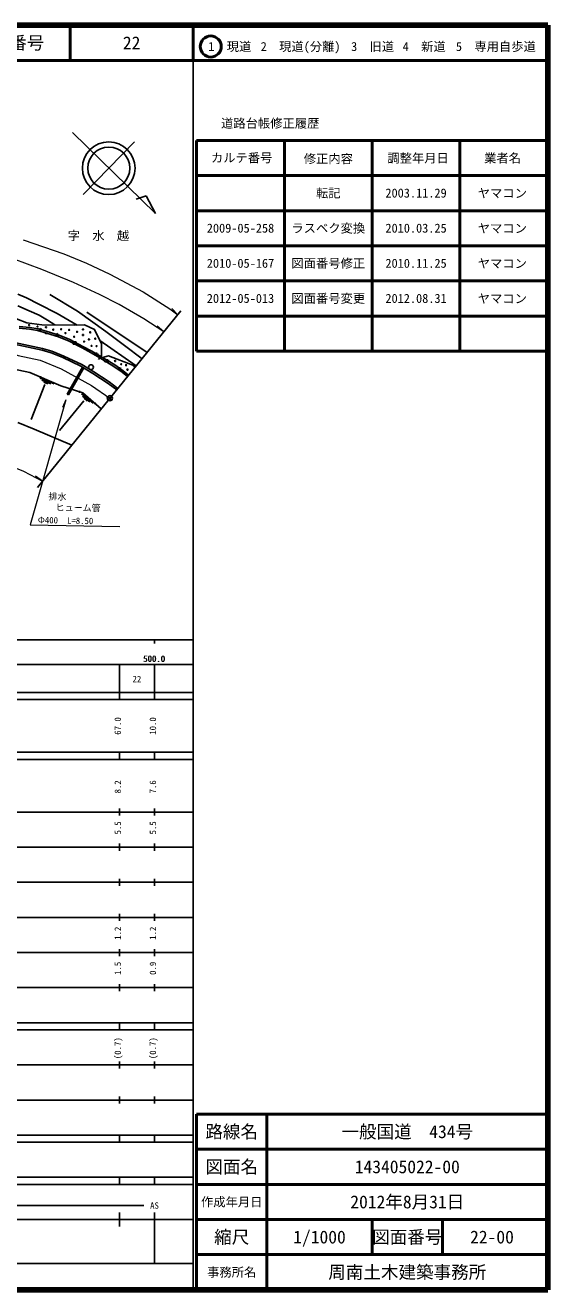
# Model space of a CAD drawing. Units: millimetres at full size, sheet at 1:1000; details may follow other scales. Extents: x 40000 to 680000, y 20000 to 380000.
# Drawn here: x 531200 to 680000, y 20000 to 380000 of the extents above; entities that cross this region are included whole.
import ezdxf
from ezdxf.enums import TextEntityAlignment as Align

# ---------------------------------------------------------------- set-up
doc = ezdxf.new("R2010")
doc.units = ezdxf.units.MM
doc.header["$LTSCALE"] = 1000
doc.header["$PDMODE"] = 32
doc.header["$PDSIZE"] = 500
doc.linetypes.add('CHAIN', pattern=[18.5, 12, -1.5, 3.5, -1.5])
for name, color, linetype, lineweight in [('M-BGD', 7, 'Continuous', 25), ('M-BMK', 2, 'CHAIN', 13), ('M-BMK-OTRS', 5, 'Continuous', 25), ('M-BMK-SRVR', 3, 'Continuous', 25), ('M-STR-HTXT', 7, 'Continuous', 13), ('M-TTL', 2, 'Continuous', 140), ('M-TTL-BAND', 7, 'Continuous', 25), ('M-TTL-FRAM', 2, 'Continuous', 50), ('M-TTL-LINE', 7, 'Continuous', 50)]:
    doc.layers.add(name, color=color, linetype=linetype, lineweight=lineweight)
for name, color, linetype in [('M-BMK-HTXT', 7, 'Continuous'), ('M-OTRS', 6, 'Continuous'), ('M-TTL-TXT', 7, 'Continuous')]:
    doc.layers.add(name, color=color, linetype=linetype)
doc.styles.add('ＭＳ ゴシック', font='')
doc.styles.get('ＭＳ ゴシック').set_extended_font_data('MS Gothic')

msp = doc.modelspace()

# ---------------------------------------------------------------- hatches: boundary and pattern name
at = {"layer": 'M-BGD'}
for points in [[(537608, 292246), (536657, 292521, 0.82183)], [(531321, 289018), (531714, 288935, 0.4608), (531566, 289206, 0.4608)], [(545468, 289129), (544595, 289597, 0.82183)], [(539322, 286969), (539694, 286817, 0.4608), (539597, 287110, 0.4608)], [(554368, 284123), (553523, 284640, 0.82183)], [(547415, 283302), (547759, 283094, 0.4608), (547708, 283399, 0.4608)], [(555315, 278257), (555636, 278015, 0.4608), (555617, 278324, 0.4608)]]:
    msp.add_hatch(color=256, dxfattribs=at).paths.add_polyline_path(points)

# ---------------------------------------------------------------- linework, layer by layer
for p, q in [((548693, 298356), (565902, 286855)), ((535891, 293544), (535122, 293184)), ((535686, 292980), (535326, 293748)), ((540708, 292061), (539909, 291773)), ((540452, 291518), (540165, 292316)), ((545921, 289752), (545085, 289608)), ((545575, 289262), (545431, 290098)), ((552426, 290262), (562770, 283005)), ((551936, 286496), (551100, 286353)), ((551590, 286006), (551446, 286843)), ((555114, 284582), (554278, 284438)), ((554768, 284092), (554624, 284928)), ((547503, 282663), (543117, 275005)), ((547844, 282453), (543464, 274806)), ((558548, 282351), (557712, 282207)), ((558202, 281861), (558058, 282697)), ((536728, 277735), (532917, 267785)), ((535424, 279491), (539388, 277898)), ((535942, 278960), (538433, 277958)), ((536529, 278400), (537657, 277947)), ((543117, 275005), (543464, 274806)), ((547198, 275111), (550501, 272401)), ((547532, 274448), (549608, 272745)), ((547925, 273738), (548865, 272967)), ((547914, 273044), (540944, 264611))]:
    msp.add_line(p, q, dxfattribs=at)
for points in [[(529050, 303407), (531535, 302431), (535080, 300564), (540329, 297942), (545994, 294641)], [(538239, 303362), (546036, 298614), (554168, 292834), (559487, 288835), (564458, 285080)], [(539649, 294702), (537571, 296069), (535155, 297470), (532335, 298694), (529107, 300119)], [(552074, 284879), (552917, 286028), (552871, 289324), (550948, 293369), (548048, 294705), (545279, 294619), (535935, 294757), (531611, 295243), (528690, 296455)], [(552845, 270803), (547576, 275379), (541312, 277331), (532507, 281118), (491510, 289821), (483938, 291283), (475795, 292513), (469675, 293305), (467121, 293607), (464798, 293700), (462034, 293839), (459294, 293932), (451421, 293740), (426100, 292948), (417695, 292518), (384637, 289655), (378525, 289132), (372457, 288779), (358574, 287795), (349603, 287351), (337092, 285569), (325884, 281889), (329586, 258599)], [(560330, 279991), (558764, 281219), (556420, 282874), (552439, 285299), (549924, 286786), (547374, 288122), (543663, 290090), (540693, 291273), (537252, 292348), (534722, 293067), (532446, 293472), (529419, 293729)], [(560639, 280385), (559063, 281620), (556695, 283292), (552697, 285728), (550168, 287223), (547608, 288564), (543874, 290544), (540861, 291745), (537395, 292827), (534835, 293555), (532511, 293969), (529498, 294224)], [(528058, 289199), (532004, 288362), (535989, 287462), (538580, 286725), (541937, 285379), (547026, 282957), (550425, 280865), (554780, 278031), (557256, 276192)], [(528162, 289688), (532111, 288851), (536112, 287947), (538741, 287199), (542138, 285837), (547265, 283397), (550693, 281288), (555066, 278442), (557554, 276593)], [(553240, 285397), (554886, 285901), (561842, 283278), (562471, 282638)], [(544419, 260444), (533765, 265049), (529056, 266887)]]:
    msp.add_lwpolyline(points, dxfattribs=at)
for centre, radius in [((532287, 294647), 150), ((534713, 294216), 150), ((537097, 294031), 150), ((539173, 293333), 150), ((541417, 293451), 150), ((542628, 292355), 150), ((543702, 293268), 150), ((545964, 292720), 150), ((547633, 293405), 150), ((547633, 291829), 150), ((549689, 292583), 150), ((545119, 291327), 150), ((547953, 289957), 150), ((549357, 290548), 150), ((550078, 288723), 150), ((551138, 290781), 150), ((551517, 288655), 150), ((556770, 284411), 150), ((549911, 282671), 700), ((558531, 283486), 150), ((559936, 283228), 150), ((560310, 281943), 150), ((535529, 279818), 150), ((546644, 275669), 150), ((551077, 272339), 150)]:
    msp.add_circle(centre, radius, dxfattribs=at)
at = {"layer": 'M-BMK'}
msp.add_lwpolyline([(265256, 268421), (286626, 278760), (292784, 281650), (301066, 284627), (310741, 287140), (317358, 288338), (324750, 288841), (360263, 291600), (377280, 292726), (428176, 297518), (436701, 298142), (448062, 298333), (459843, 298055), (470634, 297139), (483692, 295200), (492382, 293652), (529192, 286026), (535477, 284632), (541463, 282221), (550080, 277456), (555300, 273821)], dxfattribs=at)
at = {"layer": 'M-BMK-OTRS'}
msp.add_line((575499, 298655), (534656, 248440), dxfattribs=at)
at = {"layer": 'M-BMK-SRVR'}
for p, q in [((544619, 349464), (568245, 326382)), ((562328, 346841), (547653, 331820)), ((565664, 331427), (562827, 330450)), ((568245, 326382), (565664, 331427))]:
    msp.add_line(p, q, dxfattribs=at)
for centre, radius in [((554961, 339300), 7500), ((554991, 339331), 6000), ((555300, 273821), 750)]:
    msp.add_circle(centre, radius, dxfattribs=at)
at = {"layer": 'M-OTRS'}
msp.add_point((555300, 273821), dxfattribs=at)
at = {"layer": 'M-STR-HTXT'}
for p, q in [((574622, 297578), (572896, 299323)), ((570652, 292696), (568807, 294316)), ((542757, 273395), (541761, 271151)), ((536147, 250241), (534137, 251651))]:
    msp.add_line(p, q, dxfattribs=at)
for points in [[(570652, 292696), (564979, 296421), (557979, 300467), (552338, 303316), (544929, 306754), (535922, 310492), (527736, 313493), (513695, 317439), (503928, 319526), (494689, 320972), (486047, 321824), (472266, 322446), (463823, 322327), (446816, 321366), (439286, 320736), (333596, 314016), (319399, 312717), (307899, 310951), (300141, 309108), (294375, 307733), (280683, 303465), (269155, 299076), (254261, 292185)], [(530567, 318880), (542201, 314931), (548643, 312291), (555287, 309144), (564738, 304103), (572406, 299268), (574622, 297578)], [(542757, 273395), (532581, 237751), (558085, 237258)], [(348775, 260324), (381606, 263200), (402555, 264963), (439497, 267988), (451470, 268079), (462476, 267463), (472320, 266414), (483257, 264602), (512911, 258319), (520702, 256583), (526044, 254937), (530678, 253033), (536147, 250241)]]:
    msp.add_lwpolyline(points, dxfattribs=at)
at = {"layer": 'M-TTL'}
for p, q in [((680000, 380000), (40000, 380000)), ((680000, 20000), (680000, 380000)), ((40000, 20000), (680000, 20000))]:
    msp.add_line(p, q, dxfattribs=at)
at = {"layer": 'M-TTL-BAND'}
for p, q in [((579000, 20000), (579000, 370000)), ((40000, 205000), (579000, 205000)), ((568000, 205000), (568000, 204000)), ((68000, 198000), (579000, 198000)), ((558000, 188000), (558000, 198000)), ((568000, 188000), (568000, 198000)), ((40000, 190000), (579000, 190000)), ((40000, 188000), (579000, 188000)), ((40000, 173000), (579000, 173000)), ((558000, 171000), (558000, 173000)), ((568000, 171000), (568000, 173000)), ((40000, 171000), (579000, 171000)), ((40000, 156000), (579000, 156000)), ((558000, 155000), (558000, 157000)), ((568000, 155000), (568000, 157000)), ((46000, 146000), (579000, 146000)), ((558000, 145000), (558000, 147000)), ((568000, 145000), (568000, 147000)), ((558000, 135000), (558000, 137000)), ((568000, 135000), (568000, 137000)), ((52000, 136000), (579000, 136000)), ((46000, 126000), (579000, 126000)), ((558000, 125000), (558000, 127000)), ((568000, 125000), (568000, 127000)), ((52000, 116000), (579000, 116000)), ((558000, 115000), (558000, 117000)), ((568000, 115000), (568000, 117000)), ((46000, 106000), (579000, 106000)), ((558000, 105000), (558000, 107000)), ((568000, 105000), (568000, 107000)), ((40000, 96000), (579000, 96000)), ((40000, 94000), (579000, 94000)), ((558000, 94000), (558000, 96000)), ((568000, 94000), (568000, 96000)), ((49000, 84000), (579000, 84000)), ((558000, 83000), (558000, 85000)), ((568000, 83000), (568000, 85000)), ((40000, 74000), (579000, 74000)), ((558000, 73000), (558000, 75000)), ((568000, 73000), (568000, 75000)), ((40000, 64000), (579000, 64000)), ((40000, 62000), (579000, 62000)), ((558000, 62000), (558000, 64000)), ((568000, 62000), (568000, 64000)), ((40000, 52000), (579000, 52000)), ((558000, 50000), (558000, 52000)), ((568000, 50000), (568000, 52000)), ((40000, 50000), (579000, 50000)), ((71000, 44000), (565000, 44000)), ((40000, 40000), (579000, 40000)), ((558000, 38000), (558000, 42000)), ((568000, 27500), (568000, 42000)), ((68000, 27500), (579000, 27500))]:
    msp.add_line(p, q, dxfattribs=at)
at = {"layer": 'M-TTL-FRAM'}
for p, q in [((580000, 347197), (580000, 287197)), ((580000, 347197), (680000, 347197)), ((580000, 287197), (680000, 287197)), ((680000, 70000), (580000, 70000)), ((580000, 70000), (580000, 20000))]:
    msp.add_line(p, q, dxfattribs=at)
at = {"layer": 'M-TTL-LINE'}
for p, q in [((543997, 380000), (543997, 370000)), ((579000, 380000), (579000, 370000)), ((40000, 370000), (680000, 370000)), ((605000, 347197), (605000, 287197)), ((630000, 347197), (630000, 287197)), ((655000, 347197), (655000, 287197)), ((580000, 337197), (680000, 337197)), ((580000, 327197), (680000, 327197)), ((580000, 317197), (680000, 317197)), ((580000, 307197), (680000, 307197)), ((580000, 297197), (680000, 297197)), ((600000, 70000), (600000, 20000)), ((680000, 60000), (580000, 60000)), ((680000, 50000), (580000, 50000)), ((680000, 40000), (580000, 40000)), ((630000, 40000), (630000, 30000)), ((650000, 40000), (650000, 30000)), ((680000, 30000), (580000, 30000))]:
    msp.add_line(p, q, dxfattribs=at)
msp.add_circle((584031, 373958), 3000, dxfattribs=at)

# ---------------------------------------------------------------- texts
at = {"layer": 'M-BMK-HTXT', "style": 'ＭＳ ゴシック'}
msp.add_text('字\u3000水\u3000越', height=2566, dxfattribs=at).set_placement((543282, 318051), align=Align.BOTTOM_LEFT)
at = {"layer": 'M-STR-HTXT', "style": 'ＭＳ ゴシック'}
for s, p in [('排水', (537758, 244408)), ('ヒューム管', (539800, 241305)), ('Φ400\u3000L=8.50', (534752, 237709))]:
    msp.add_text(s, height=1833, rotation=358.892, dxfattribs=at).set_placement(p, align=Align.BOTTOM_LEFT)
at = {"layer": 'M-TTL-BAND', "style": 'ＭＳ ゴシック'}
for s, p in [('500.0', (567844, 198195)), ('500.0', (568000, 198195)), ('22', (563000, 192405)), ('AS', (568000, 42500))]:
    msp.add_text(s, height=1833, dxfattribs=at).set_placement(p, align=Align.BOTTOM_CENTER)
for s, p in [('67.0', (559000, 180500)), ('10.0', (569000, 180500)), ('8.2', (559000, 163174)), ('7.6', (569000, 163174)), ('5.5', (559000, 151500)), ('5.5', (569000, 151500)), ('1.2', (559000, 121500)), ('1.2', (569000, 121500)), ('1.5', (559000, 111500)), ('0.9', (569000, 111500)), ('(0.7)', (559000, 88764)), ('(0.7)', (569000, 88764))]:
    msp.add_text(s, height=1833, rotation=90, dxfattribs=at).set_placement(p, align=Align.BOTTOM_CENTER)
at = {"layer": 'M-TTL-TXT', "style": 'ＭＳ ゴシック'}
for s, height, p in [('図面番号', 3666, (526622, 375000)), ('22', 3666, (561497, 375000)), ('1\u3000現道', 2566, (589448, 373958)), ('2\u3000現道(分離)', 2566, (609619, 373958)), ('3\u3000旧道', 2566, (630121, 373958)), ('4\u3000新道', 2566, (644824, 373958)), ('5\u3000専用自歩道', 2566, (665228, 373958)), ('道路台帳修正履歴', 2566, (600968, 352113)), ('カルテ番号', 2566, (592839, 342277)), ('修正内容', 2566, (617509, 342023)), ('調整年月日', 2566, (643089, 342197)), ('業者名', 2566, (667134, 342197)), ('転記', 2566, (617500, 332245)), ('2003.11.29', 2566, (642500, 332245)), ('ヤマコン', 2566, (667077, 332189)), ('2009-05-258', 2566, (592500, 322245)), ('ラスベク変換', 2566, (617500, 322245)), ('2010.03.25', 2566, (642500, 322245)), ('ヤマコン', 2566, (667077, 322189)), ('2010-05-167', 2566, (592500, 312245)), ('図面番号修正', 2566, (617500, 312245)), ('2010.11.25', 2566, (642500, 312245)), ('ヤマコン', 2566, (667077, 312189)), ('2012-05-013', 2566, (592500, 302245)), ('図面番号変更', 2566, (617500, 302245)), ('2012.08.31', 2566, (642500, 302245)), ('ヤマコン', 2566, (667077, 302189)), ('路線名', 3666, (590000, 65000)), ('路線名', 3666, (590000, 65000)), ('一般国道\u3000434号', 3666, (640000, 65000)), ('図面名', 3666, (590000, 55000)), ('図面名', 3666, (590000, 55000)), ('143405022-00', 3666, (640000, 55000)), ('2012年8月31日', 3666, (640000, 45000)), ('作成年月日', 2566, (590000, 45000)), ('作成年月日', 2566, (590000, 45000)), ('縮尺', 3666, (590000, 35000)), ('縮尺', 3666, (590000, 35000)), ('1/1000', 3666, (615000, 35000)), ('図面番号', 3666, (640000, 35000)), ('図面番号', 3666, (640000, 35000)), ('22-00', 3666, (664125, 35000)), ('事務所名', 2566, (590000, 25000)), ('事務所名', 2566, (590000, 25000)), ('周南土木建築事務所', 3666, (640000, 25000))]:
    msp.add_text(s, height=height, dxfattribs=at).set_placement(p, align=Align.MIDDLE_CENTER)

doc.saveas('drawing.dxf')
